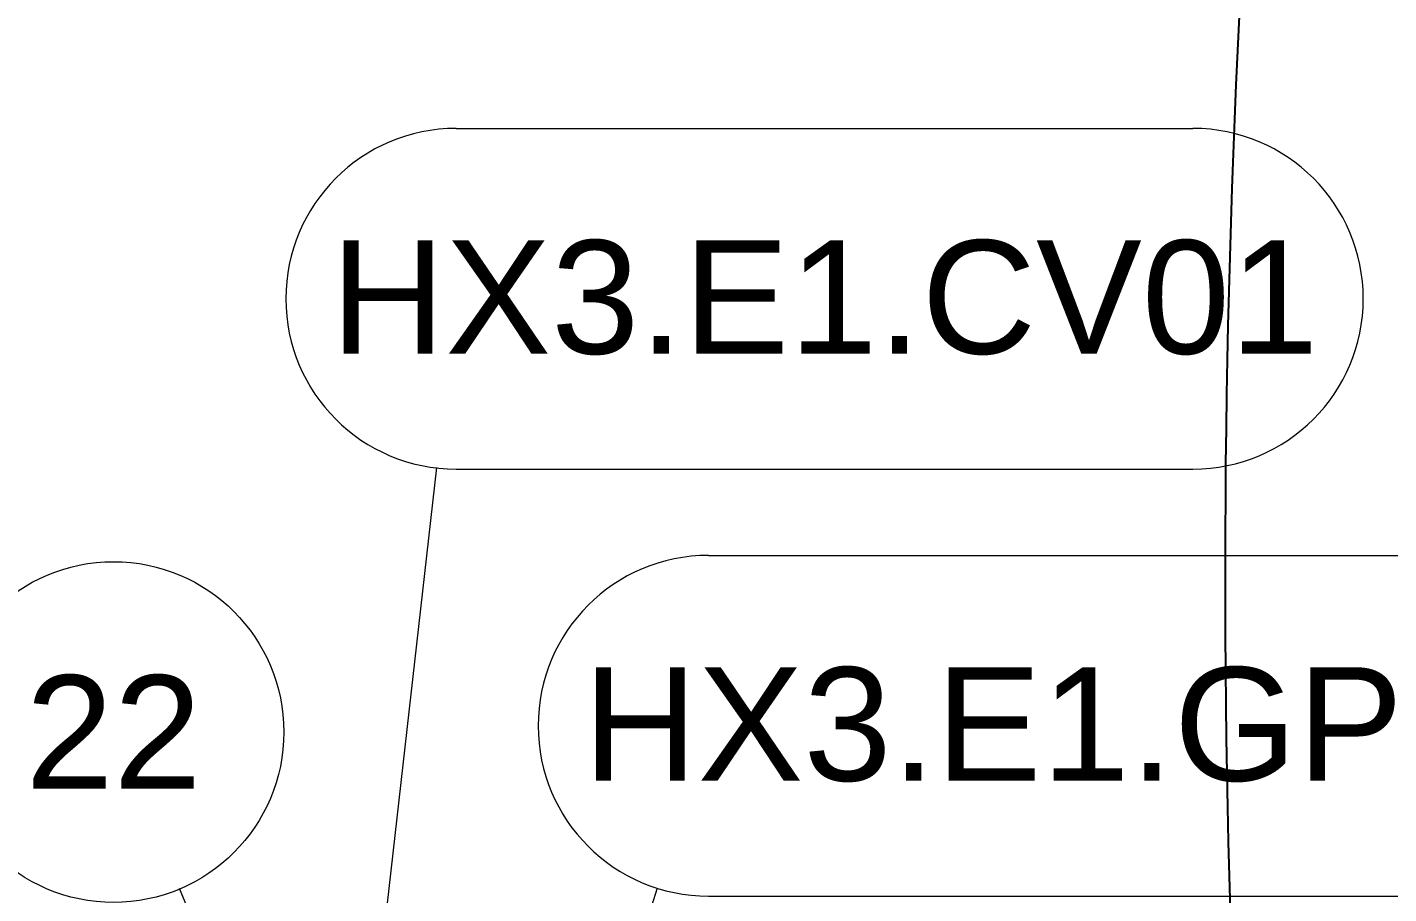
# Model space of a CAD drawing. Header units: millimetres. Extents: x 0 to 157650, y 0 to 89100.
# Drawn here: x 140791 to 145287, y 73341 to 76203 of the extents above; entities that cross this region are included whole.
import ezdxf

# ---------------------------------------------------------------- set-up
doc = ezdxf.new("R2010")
doc.units = ezdxf.units.MM
doc.header["$LTSCALE"] = 150
doc.layers.add('Symbol', color=7, linetype='Continuous', lineweight=18)
doc.layers.add('Visible', color=7, linetype='Continuous', lineweight=25)
doc.styles.add('Note Text', font='arial.ttf')

# ---------------------------------------------------------------- blocks, each defined once
blk = doc.blocks.new('Balloon21')
at = {"layer": 'Symbol'}
for p, q in [((953.604, 496.391), (970.018, 496.391)), ((947.557, 473.414), (952.482, 489.074)), ((953.604, 488.891), (970.018, 488.891)), ((947.08, 473.564), (946.806, 471.029)), ((947.557, 473.414), (946.806, 471.029)), ((948.034, 473.264), (947.08, 473.564)), ((946.806, 471.029), (948.034, 473.264))]:
    blk.add_line(p, q, dxfattribs=at)
at = {"layer": 'Symbol', "flags": 128}
blk.add_lwpolyline([(947.08, 473.564), (946.806, 471.029), (948.034, 473.264), (947.08, 473.564)], dxfattribs=at)
at = {"layer": 'Symbol'}
for centre, start, end in [((953.604, 492.641), 90, 270), ((970.018, 492.641), 270, 90)]:
    blk.add_arc(centre, 3.75, start, end, dxfattribs=at)
blk.add_solid([(947.08, 473.564), (946.806, 471.029), (948.034, 473.264), (947.08, 473.564)], dxfattribs=at)
at = {"layer": 'Symbol', "insert": (961.811, 492.662), "char_height": 2.5, "attachment_point": 5, "style": 'Note Text'}
blk.add_mtext('HX3.E1.GP01', dxfattribs=at)
blk = doc.blocks.new('Balloon22')
at = {"layer": 'Symbol'}
for p, q in [((948.05, 505.791), (964.269, 505.791)), ((945.822, 482.456), (947.627, 498.328)), ((948.05, 498.291), (964.269, 498.291)), ((944.71, 472.688), (945.626, 480.733)), ((944.214, 472.744), (944.428, 470.204)), ((945.207, 472.631), (944.214, 472.744)), ((944.71, 472.688), (944.428, 470.204)), ((944.428, 470.204), (945.207, 472.631))]:
    blk.add_line(p, q, dxfattribs=at)
at = {"layer": 'Symbol', "flags": 128}
blk.add_lwpolyline([(944.214, 472.744), (944.428, 470.204), (945.207, 472.631), (944.214, 472.744)], dxfattribs=at)
at = {"layer": 'Symbol'}
for centre, start, end in [((948.05, 502.041), 90, 270), ((964.269, 502.041), 270, 90)]:
    blk.add_arc(centre, 3.75, start, end, dxfattribs=at)
blk.add_solid([(944.214, 472.744), (944.428, 470.204), (945.207, 472.631), (944.214, 472.744)], dxfattribs=at)
at = {"layer": 'Symbol', "insert": (956.159, 502.062), "char_height": 2.5, "attachment_point": 5, "style": 'Note Text'}
blk.add_mtext('HX3.E1.CV01', dxfattribs=at)
blk = doc.blocks.new('Balloon42')
at = {"layer": 'Symbol'}
for p, q in [((944.555, 482.887), (941.957, 489.058)), ((945.016, 483.081), (944.095, 482.692)), ((944.555, 482.887), (945.526, 480.582)), ((945.526, 480.582), (945.016, 483.081)), ((944.095, 482.692), (945.526, 480.582))]:
    blk.add_line(p, q, dxfattribs=at)
at = {"layer": 'Symbol', "flags": 128}
blk.add_lwpolyline([(944.095, 482.692), (945.526, 480.582), (945.016, 483.081), (944.095, 482.692)], dxfattribs=at)
at = {"layer": 'Symbol'}
for centre in [(925.506, 492.503), (933.006, 492.503), (940.506, 492.503)]:
    blk.add_circle(centre, 3.75, dxfattribs=at)
blk.add_solid([(944.095, 482.692), (945.526, 480.582), (945.016, 483.081), (944.095, 482.692)], dxfattribs=at)
at = {"layer": 'Symbol', "char_height": 2.5, "attachment_point": 5, "style": 'Note Text'}
for s, insert in [('20', (925.506, 492.524)), ('18', (933.006, 492.524)), ('22', (940.506, 492.503))]:
    blk.add_mtext(s, dxfattribs=dict(at, insert=insert))

msp = doc.modelspace()

# ---------------------------------------------------------------- linework, layer by layer
at = {"layer": 'Visible', "color": 9, "true_color": 0xc0c0c0}
msp.add_arc((181496.5, 74387.2), 36750, 171.79602, 183.13519, dxfattribs=at)

# ---------------------------------------------------------------- block references
at = {"layer": 'Symbol', "xscale": 150, "yscale": 150, "zscale": 150}
for name in ['Balloon22', 'Balloon21', 'Balloon42']:
    msp.add_blockref(name, (0, 0), dxfattribs=at)

doc.saveas('drawing.dxf')
